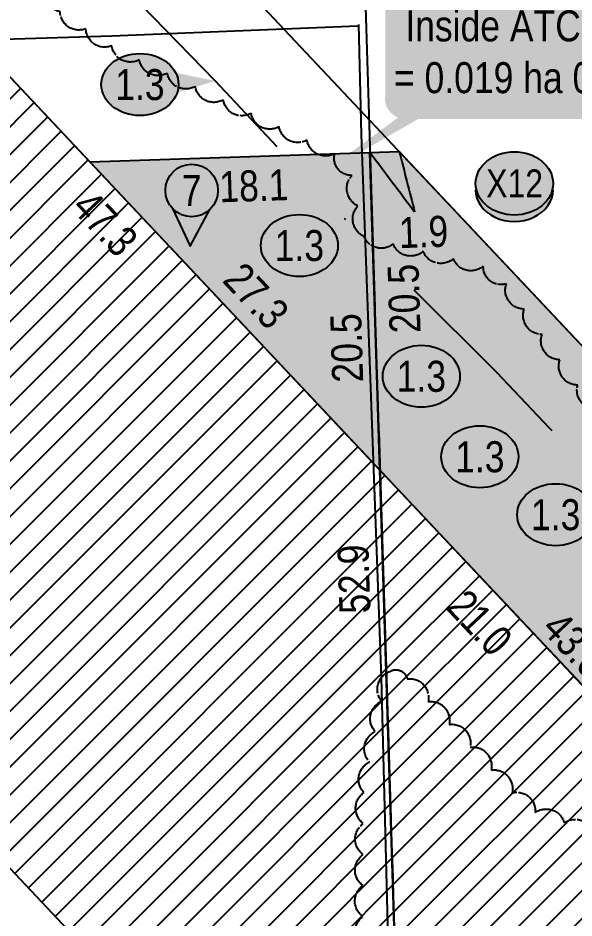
# Model space of a CAD drawing. Extents: x 634962 to 644935, y 5969185 to 5972988.
# Drawn here: x 643946.6 to 643982.5, y 5970389.1 to 5970447.2 of the extents above; entities that cross this region are included whole.
import ezdxf
from ezdxf.enums import TextEntityAlignment as Align

# ---------------------------------------------------------------- set-up
doc = ezdxf.new("R2010")
doc.units = 0
doc.header["$LTSCALE"] = 5
for name, pattern in [('0', [1, 1, 0]), ('DASHDOT', [25.4, 12.7, -6.35, 0, -6.35]), ('foc-QUARTERLINE', [33, 25, -3, 2, -3])]:
    doc.linetypes.add(name, pattern=pattern)
for name, color, linetype in [('AS-FENCE-DASH', 48, 'foc-FENCE-DASH'), ('AS-PIPE-UG-CLIENT HIGH PRESSURE', 240, 'DASHDOT'), ('C-RW', 13, 'Continuous'), ('CG-NOTES', 7, 'Continuous'), ('L-QSEC', 8, 'foc-QUARTERLINE'), ('P-CROSSINGS', 250, 'Continuous'), ('P-ELEVATION', 7, 'Continuous'), ('P-TEMP WITHIN RW-H_3', 254, 'Continuous'), ('P-TEMP WITHIN RW-H_4', 254, 'Continuous'), ('P-TEMP WITHIN-BLACK_3', 5, 'Continuous'), ('P-TEMP WITHIN-BLACK_4', 5, 'Continuous'), ('P-TEMP-ATCO PIPELINES-H_3', 71, 'Continuous'), ('P-TEMP-ATCO PIPELINES-H_4', 71, 'Continuous'), ('P-TEMP-ATCO PIPELINES-T_3', 104, 'Continuous'), ('P-TEMP-ATCO PIPELINES-T_4', 104, 'Continuous'), ('P-TEMP-ATCO PIPELINES_3', 104, 'Continuous'), ('P-TEMP-ATCO PIPELINES_4', 104, 'Continuous'), ('P-TEMP-BLOCKS', 250, 'Continuous'), ('T-BUSH', 110, '0')]:
    doc.layers.add(name, color=color, linetype=linetype)
doc.styles.add('1.8', font='ARIALN.TTF', dxfattribs={"height": 1.8})
doc.styles.add('80', font='ARIALN.TTF', dxfattribs={"height": 10})
doc.styles.add('80L', font='ARIALN.TTF', dxfattribs={"height": 10})
doc.styles.add('Crossing', font='ARIALN.TTF', dxfattribs={"height": 10})
doc.styles.add('foc-LtypeFont', font='ARIALN.TTF', dxfattribs={"height": 7.35})
doc.linetypes.add('foc-FENCE-DASH', pattern='A,0.5,-0.5,1,-0.5,1,-0.5,1,-0.5,1,-0.5,["X",foc-LtypeFont,S=0.2,R=0,X=-0.625,Y=-0.75],-0.5', length=7.5)
doc.dimstyles.new('Compass 1 000', dxfattribs={"dimtxt": 1.8, "dimasz": 2, "dimexe": 0.2, "dimexo": 0.0625, "dimgap": 0.5, "dimtad": 0, "dimtih": 1, "dimtoh": 1, "dimzin": 0, "dimdsep": 46, "dimtxsty": '1.8', "dimcen": 0.1, "dimse1": 1, "dimse2": 1, "dimclrd": 256, "dimclrt": 256, "dimaunit": 1, "dimadec": 4, "dimazin": 0, "dimtfac": 0.06, "dimtofl": 0, "dimtmove": 0, "dimatfit": 0, "dimfxl": 0.2, "dimtolj": 1, "dimtzin": 0, "dimlwd": -1, "dimarcsym": 0})
pattern_1 = [(45, (-1542.7681, 974.1387), (-0.89779543018, 0.89779543018), [])]

# ---------------------------------------------------------------- blocks, each defined once
blk = doc.blocks.new('*U603')
at = {"layer": 'P-ELEVATION'}
h = blk.add_hatch(color=111, dxfattribs=at)
h.dxf.hatch_style = 1
edge = h.paths.add_edge_path()
edge.add_ellipse((0, 0), major_axis=(-12.45, 0), ratio=0.803368, start_angle=0, end_angle=360)
at = {"layer": 'P-ELEVATION', "color": 7, "flags": 128}
blk.add_lwpolyline([(0, 0, 12.5, 0, 0), (24.31, 1.17, 0, 0, 0)], format="xyseb", dxfattribs=at)
at = {"layer": 'P-ELEVATION', "color": 7}
blk.add_ellipse((0, 0), major_axis=(-12.45, 0), ratio=0.803368, dxfattribs=at)
at = {"layer": 'P-ELEVATION', "style": '80'}
blk.add_attdef('ELEVATION', text='', height=10, dxfattribs=at).set_placement((0, 0), align=Align.MIDDLE_CENTER)
blk = doc.blocks.new('*U678')
at = {"layer": 'P-ELEVATION'}
h = blk.add_hatch(color=111, dxfattribs=at)
h.dxf.hatch_style = 1
edge = h.paths.add_edge_path()
edge.add_ellipse((0, 0), major_axis=(-12.45, 0), ratio=0.803368, start_angle=0, end_angle=360)
at = {"layer": 'P-ELEVATION', "color": 7, "flags": 128}
blk.add_lwpolyline([(0, 0, 12.5, 0, 0), (24.39, -1.76, 0, 0, 0)], format="xyseb", dxfattribs=at)
at = {"layer": 'P-ELEVATION', "color": 7}
blk.add_ellipse((0, 0), major_axis=(-12.45, 0), ratio=0.803368, dxfattribs=at)
at = {"layer": 'P-ELEVATION', "style": '80'}
blk.add_attdef('ELEVATION', text='', height=10, dxfattribs=at).set_placement((0, 0), align=Align.MIDDLE_CENTER)
blk = doc.blocks.new('*U605')
at = {"layer": 'P-ELEVATION'}
h = blk.add_hatch(color=111, dxfattribs=at)
h.dxf.hatch_style = 1
edge = h.paths.add_edge_path()
edge.add_ellipse((0, 0), major_axis=(-12.45, 0), ratio=0.803368, start_angle=0, end_angle=360)
at = {"layer": 'P-ELEVATION', "color": 7, "flags": 128}
blk.add_lwpolyline([(0, 0, 12.5, 0, 0), (22.52, 9.2, 0, 0, 0)], format="xyseb", dxfattribs=at)
at = {"layer": 'P-ELEVATION', "color": 7}
blk.add_ellipse((0, 0), major_axis=(-12.45, 0), ratio=0.803368, dxfattribs=at)
at = {"layer": 'P-ELEVATION', "style": '80'}
blk.add_attdef('ELEVATION', text='', height=10, dxfattribs=at).set_placement((0, 0), align=Align.MIDDLE_CENTER)
blk = doc.blocks.new('*U635')
at = {"layer": 'CG-NOTES', "color": 182}
blk.add_lwpolyline([(-6.14, -5.86), (-0.43, -17.99), (5.86, -6.14)], dxfattribs=at)
blk.add_circle((0, 0), 8.49, dxfattribs=at)
at = {"color": 182, "style": '80L'}
blk.add_attdef('#', text='', height=10, dxfattribs=at).set_placement((0, 0), align=Align.MIDDLE_CENTER)
blk = doc.blocks.new('*U676')
h = blk.add_hatch(color=255)
edge = h.paths.add_edge_path()
edge.add_line((-46.5, -28.5), (46.5, -28.5))
edge.add_arc((46.5, -22.5), 6, 270, 360)
edge.add_line((52.5, -22.5), (52.5, 21))
edge.add_arc((46.5, 21), 6, 0, 90)
edge.add_line((46.5, 27), (-46.5, 27))
edge.add_arc((-46.5, 21), 6, 90, 180)
edge.add_line((-52.5, 21), (-52.5, -22.5))
edge.add_arc((-46.5, -22.5), 6, 180, 270)
at = {"color": 8, "true_color": 0x787878, "flags": 128}
blk.add_lwpolyline([(-46.5, -28.5, 3, 3, 0), (46.5, -28.5, 3, 3, 0.414214), (52.5, -22.5, 3, 3, 0), (52.5, 21, 3, 0, 0.414214), (46.5, 27, 0, 0, 0), (-46.5, 27, 0, 0, 0.414214), (-52.5, 21, 0, 0, 0), (-52.5, -22.5, 0, 3, 0.414214)], format="xyseb", close=True, dxfattribs=at)
blk.add_lwpolyline([(-74.71, -49.04, 0, 10, 0), (0, 0, 5, 5, 0)], format="xyseb", dxfattribs=at)
at = {"color": 8, "true_color": 0x787878, "style": '80'}
blk.add_attdef('ENTER_TEXT_001', (-35.99, -5), '', height=10, dxfattribs=at)
blk = doc.blocks.new('xing2')
h = blk.add_hatch(color=50)
h.dxf.hatch_style = 1
edge = h.paths.add_edge_path()
edge.add_ellipse((0, 0), major_axis=(-12.5, 0), ratio=0.816297, start_angle=0, end_angle=360)
h = blk.add_hatch(color=250)
h.dxf.hatch_style = 1
edge = h.paths.add_edge_path()
edge.add_ellipse((0, -2.05), major_axis=(-12.5, 0), ratio=0.816297, start_angle=0, end_angle=180)
edge.add_line((12.5, -2.05), (12.5, 0))
edge.add_ellipse((0, 0), major_axis=(-12.5, 0), ratio=0.816297, start_angle=0, end_angle=180, ccw=False)
edge.add_line((-12.5, 0), (-12.5, -2.05))
at = {"color": 250}
blk.add_ellipse((0, 0), major_axis=(-12.5, 0), ratio=0.816297, dxfattribs=at)
blk.add_ellipse((0, -2.05), major_axis=(-12.5, 0), ratio=0.816297, start_param=0, end_param=3.141593, dxfattribs=at)
at = {"color": 250, "style": 'Crossing'}
blk.add_attdef('CROSSING', text='', height=9, dxfattribs=at).set_placement((0.09, 0.02), align=Align.MIDDLE_CENTER)
at = {"color": 250, "style": 'Crossing', "flags": 1}
for tag, p in [('OWNER', (0.09, -12.49)), ('DESCRIPTION', (0.09, -25.77)), ('LOCATION', (0.09, -39.3)), ('DWG_REF', (0.09, -52.84))]:
    blk.add_attdef(tag, text='', height=9, dxfattribs=at).set_placement(p, align=Align.MIDDLE_CENTER)

msp = doc.modelspace()

# ---------------------------------------------------------------- hatches: boundary and pattern name
at = {"layer": 'P-TEMP WITHIN RW-H_3'}
h = msp.add_hatch(color=256, dxfattribs=at)
h.dxf.hatch_style = 1
h.paths.add_polyline_path([(644000.494, 5970407.497), (644018.65, 5970424.571), (644028.913, 5970413.638), (643999.849, 5970386.304), (643969.979, 5970418.044), (643969.335, 5970438.54), (643971.22, 5970438.603)])
at = {"layer": 'P-TEMP WITHIN RW-H_4'}
h = msp.add_hatch(color=256, dxfattribs=at)
h.dxf.hatch_style = 1
h.paths.add_polyline_path([(643969.335, 5970438.54), (643969.979, 5970418.044), (643951.256, 5970437.938)])
at = {"layer": 'P-TEMP-ATCO PIPELINES-H_3'}
h = msp.add_hatch(dxfattribs=at)
h.set_pattern_fill('ANSI31', color=256, scale=0.399897)
h.set_pattern_definition(pattern_1)
h.paths.add_polyline_path([(644044.611, 5970396.892), (644053.527, 5970387.381), (643973.31, 5970311.935), (643969.979, 5970418.044), (643984.395, 5970402.726), (643983.339, 5970372.423), (643999.893, 5970354.833)])
at = {"layer": 'P-TEMP-ATCO PIPELINES-H_4'}
h = msp.add_hatch(dxfattribs=at)
h.set_pattern_fill('ANSI31', color=256, scale=0.399897)
h.set_pattern_definition(pattern_1)
h.paths.add_polyline_path([(643937.564, 5970452.487), (643969.979, 5970418.044), (643971.637, 5970365.225), (643890.974, 5970450.936)])

# ---------------------------------------------------------------- linework, layer by layer
at = {"layer": 'AS-FENCE-DASH', "ltscale": 0.2, "flags": 128}
for points in [[(643839.694, 5970442.646), (643867.754, 5970443.738), (643898.505, 5970444.533), (643927.791, 5970445.451), (643933.759, 5970445.469), (643952.676, 5970446.069), (643968.549, 5970446.7)], [(643972.927, 5970303.694), (643972.511, 5970316.999), (643972.913, 5970305.749), (643971.887, 5970342.86), (643970.949, 5970371.656), (643970.509, 5970387.908), (643970.077, 5970404.669), (643968.784, 5970439.699), (643968.612, 5970446.785)]]:
    msp.add_lwpolyline(points, dxfattribs=at)
at = {"layer": 'AS-PIPE-UG-CLIENT HIGH PRESSURE', "ltscale": 0.2, "flags": 128}
msp.add_lwpolyline([(644301.708, 5970489.602), (644290.992, 5970492.089), (644281.027, 5970494.399), (644269.236, 5970497.131), (644258.046, 5970499.758), (644246.567, 5970502.419), (644236, 5970504.791), (644221.408, 5970508.361), (644207.884, 5970511.537), (644193.323, 5970514.882), (644177.335, 5970518.443), (644161.215, 5970522.043), (644149.498, 5970524.612), (644144.978, 5970525.639), (644141.459, 5970526.541), (644138.638, 5970527.115), (644137.259, 5970527.338), (644136.572, 5970526.986), (644135.582, 5970526.353), (644134.689, 5970525.55), (644132.384, 5970523.379), (644128.142, 5970519.1), (644122.906, 5970514.036), (644117.667, 5970509.009), (644112.355, 5970503.865), (644111.255, 5970502.813), (644107.87, 5970499.427), (644103.276, 5970495.087), (644098.422, 5970490.546), (644080.878, 5970474.016), (644071.09, 5970465.044), (644054.536, 5970450.078), (644044.502, 5970440.624), (644036.924, 5970433.058), (644028.817, 5970425.754), (644022.724, 5970420.032), (644018.55, 5970416.112), (644014.578, 5970412.508), (644010.209, 5970408.171), (644006.765, 5970405.034), (644004.619, 5970403.396), (644003.548, 5970402.733), (644002.357, 5970402.129), (644001.231, 5970401.678), (644000.492, 5970401.484), (643999.9, 5970401.556), (643999.152, 5970401.73), (643998.451, 5970402.001), (643997.936, 5970402.461), (643996.737, 5970403.73), (643995.459, 5970405.595), (643991.926, 5970409.305), (643986.181, 5970415.401), (643980.927, 5970420.742), (643977.511, 5970424.33), (643969.658, 5970432.178), (643959.348, 5970443.151), (643950.437, 5970452.287), (643949.414, 5970453.311), (643947.233, 5970454.651), (643944.998, 5970455.318), (643934.486, 5970458.698), (643926.256, 5970461.193), (643914.474, 5970464.842), (643907.001, 5970466.965), (643895.695, 5970470.389), (643887.285, 5970472.904), (643877.033, 5970476.05), (643868.621, 5970478.731), (643861.496, 5970480.863)], dxfattribs=at)
at = {"layer": 'C-RW', "flags": 128}
msp.add_lwpolyline([(643826.987, 5970494.565), (643944.283, 5970459.281), (643948.254, 5970463.007), (644000.494, 5970407.497), (644018.65, 5970424.571), (644028.913, 5970413.638), (643999.849, 5970386.304), (643932.842, 5970457.504), (643823.206, 5970490.484)], dxfattribs=at)
at = {"layer": 'L-QSEC', "ltscale": 0.2}
msp.add_line((643968.865, 5970453.529), (643973.569, 5970303.694), dxfattribs=at)
at = {"layer": 'P-TEMP WITHIN-BLACK_3'}
msp.add_lwpolyline([(644000.494, 5970407.497), (644018.65, 5970424.571), (644028.913, 5970413.638), (643999.849, 5970386.304), (643969.979, 5970418.044), (643969.335, 5970438.54), (643971.22, 5970438.603)], close=True, dxfattribs=at)
at = {"layer": 'P-TEMP WITHIN-BLACK_4'}
msp.add_lwpolyline([(643969.335, 5970438.54), (643969.979, 5970418.044), (643951.256, 5970437.938)], close=True, dxfattribs=at)
at = {"layer": 'P-TEMP-ATCO PIPELINES_3', "flags": 128}
msp.add_lwpolyline([(644044.611, 5970396.892), (644053.527, 5970387.381), (643973.31, 5970311.935), (643969.979, 5970418.044), (643984.395, 5970402.726), (643983.339, 5970372.423), (643999.893, 5970354.833), (644044.611, 5970396.892)], close=True, dxfattribs=at)
at = {"layer": 'P-TEMP-ATCO PIPELINES_4', "flags": 128}
msp.add_lwpolyline([(643937.564, 5970452.487), (643969.979, 5970418.044), (643971.637, 5970365.225), (643890.974, 5970450.936)], close=True, dxfattribs=at)
at = {"layer": 'T-BUSH', "flags": 128}
msp.add_lwpolyline([(643972.708, 5970303.694, -0.417337), (643972.987, 5970305.406, -0.520567), (643972.912, 5970307.404, -0.520567), (643972.82, 5970309.401, -0.520567), (643972.728, 5970311.399, -0.520567), (643972.636, 5970313.396, -0.520567), (643972.544, 5970315.393, -0.520567), (643972.449, 5970317.391, -0.520567), (643972.341, 5970319.387, -0.520567), (643972.232, 5970321.384, -0.520567), (643972.124, 5970323.38, -0.520567), (643972.016, 5970325.377, -0.520567), (643971.908, 5970327.373, -0.520567), (643971.799, 5970329.37, -0.520567), (643971.691, 5970331.367, -0.520567), (643971.583, 5970333.363, -0.520567), (643971.475, 5970335.36, -0.520567), (643971.366, 5970337.356, -0.520567), (643971.258, 5970339.353, -0.520567), (643971.15, 5970341.349, -0.520567), (643971.058, 5970343.346, -0.520567), (643971.024, 5970345.346, -0.520567), (643970.99, 5970347.345, -0.520567), (643970.955, 5970349.344, -0.520567), (643970.921, 5970351.343, -0.520567), (643970.886, 5970353.342, -0.520567), (643970.852, 5970355.342, -0.520567), (643970.817, 5970357.341, -0.520567), (643970.783, 5970359.34, -0.520567), (643970.748, 5970361.339, -0.520567), (643970.714, 5970363.338, -0.520567), (643970.679, 5970365.338, -0.520567), (643970.645, 5970367.337, -0.520567), (643970.611, 5970369.336, -0.520567), (643970.576, 5970371.335, -0.520567), (643970.401, 5970373.326, -0.520567), (643970.19, 5970375.314, -0.520567), (643969.979, 5970377.302, -0.520567), (643969.768, 5970379.291, -0.520567), (643969.556, 5970381.279, -0.520567), (643969.345, 5970383.267, -0.520567), (643969.134, 5970385.255, -0.520567), (643968.922, 5970387.244, -0.520567), (643968.875, 5970389.24, -0.520567), (643968.885, 5970391.24, -0.520567), (643968.895, 5970393.239, -0.520567), (643968.905, 5970395.239, -0.520567), (643968.952, 5970397.235, -0.520567), (643969.314, 5970399.201, -0.520567), (643969.675, 5970401.168, -0.520567), (643970.091, 5970403.122, -0.520567), (643970.621, 5970405.05, -0.520567), (643971.735, 5970404.572, -0.520567), (643973.09, 5970403.102, -0.520567), (643974.446, 5970401.631, -0.520567), (643975.801, 5970400.161, -0.520567), (643977.156, 5970398.691, -0.520567), (643978.511, 5970397.221, -0.520567), (643979.997, 5970395.949, -0.520567), (643981.882, 5970395.283, -0.520567), (643983.768, 5970394.617, -0.520567), (643985.653, 5970393.951, -0.520567), (643987.198, 5970392.743, -0.520567), (643988.617, 5970391.335, -0.520567), (643990.036, 5970389.926, -0.520567), (643991.455, 5970388.517, -0.520567), (643992.874, 5970387.109, -0.520567), (643994.571, 5970386.075, -0.520567), (643996.334, 5970385.132, -0.520567), (643998.096, 5970384.188, -0.520567), (643999.859, 5970383.244, -0.520567), (644001.622, 5970382.301, -0.520567), (644003.47, 5970382.343, -0.520567), (644005.368, 5970382.971, -0.520567), (644007.266, 5970383.6, -0.520567), (644009.164, 5970384.228, -0.520567), (644011.062, 5970384.857, -0.520567), (644012.864, 5970385.694, -0.520567), (644014.576, 5970386.728, -0.520567), (644016.287, 5970387.762, -0.520567), (644017.999, 5970388.795, -0.520567), (644019.711, 5970389.829, -0.520567), (644021.422, 5970390.863, -0.520567), (644023.161, 5970391.849, -0.520567), (644024.905, 5970392.828, -0.520567), (644026.648, 5970393.806, -0.520567), (644028.392, 5970394.785, -0.520567), (644030.136, 5970395.764, -0.520567), (644031.579, 5970397.084, -0.520567), (644032.775, 5970398.687, -0.520567), (644033.97, 5970400.289, -0.520567), (644035.166, 5970401.892, -0.520567), (644035.386, 5970403.563, -0.520567), (644034.424, 5970405.315, -0.520567), (644033.462, 5970407.068, -0.520567), (644032.499, 5970408.821, -0.520567), (644031.197, 5970410.317, -0.520567), (644029.778, 5970411.725, -0.520567), (644028.359, 5970413.134, -0.520567), (644026.939, 5970414.543, -0.520567), (644025.52, 5970415.951, -0.520567), (644023.813, 5970416.727, -0.520567), (644021.819, 5970416.875, -0.520567), (644019.825, 5970417.023, -0.520567), (644017.831, 5970417.171, -0.520567), (644015.837, 5970417.318, -0.520567), (644013.875, 5970417.18, -0.520567), (644011.965, 5970416.588, -0.520567), (644010.055, 5970415.997, -0.520567), (644008.145, 5970415.406, -0.520567), (644006.235, 5970414.815, -0.520567), (644004.303, 5970414.575, -0.520567), (644002.334, 5970414.924, -0.520567), (644000.365, 5970415.272, -0.520567), (643998.396, 5970415.62, -0.520567), (643996.427, 5970415.969, -0.520567), (643994.458, 5970416.317, -0.520567), (643992.56, 5970416.855, -0.520567), (643990.843, 5970417.879, -0.520567), (643989.125, 5970418.904, -0.520567), (643987.408, 5970419.928, -0.520567), (643985.691, 5970420.952, -0.520567), (643983.974, 5970421.977, -0.520567), (643982.743, 5970423.526, -0.520567), (643981.592, 5970425.161, -0.520567), (643980.441, 5970426.796, -0.520567), (643979.29, 5970428.431, -0.520567), (643978.139, 5970430.066, -0.520567), (643976.65, 5970431.206, -0.520567), (643974.708, 5970431.681, -0.520567), (643972.766, 5970432.156, -0.520567), (643970.824, 5970432.632, -0.520567), (643968.945, 5970433.134, -0.520567), (643968.561, 5970435.097, -0.520567), (643968.177, 5970437.059, -0.520567), (643967.071, 5970438.463, -0.520567), (643965.269, 5970439.331, -0.520567), (643963.468, 5970440.199, -0.520567), (643961.665, 5970441.062, -0.520567), (643959.861, 5970441.925, -0.520567), (643958.057, 5970442.788, -0.520567), (643956.254, 5970443.651, -0.520567), (643954.45, 5970444.514, -0.520567), (643952.667, 5970445.413, -0.520567), (643951, 5970446.518, -0.520567), (643949.334, 5970447.623, -0.520567), (643948.618, 5970449.296, -0.520567), (643949.669, 5970450.496, -0.520567), (643951.555, 5970451.16, -0.520567), (643953.441, 5970451.823, -0.520567), (643955.327, 5970452.487, -0.520567), (643957.098, 5970453.392, -0.520567), (643958.803, 5970454.437, -0.520567), (643960.508, 5970455.481, -0.520567), (643962.213, 5970456.525, -0.520567), (643963.411, 5970458.034, -0.520567), (643964.3, 5970459.825, -0.520567), (643965.189, 5970461.616, -0.520567), (643965.929, 5970463.431, -0.520567), (643965.658, 5970465.412, -0.520567), (643965.387, 5970467.393, -0.520567), (643965.116, 5970469.375, -0.520567), (643964.565, 5970471.264, -0.520567), (643963.611, 5970473.021, -0.520567), (643962.658, 5970474.779, -0.520567), (643961.704, 5970476.536, -0.520567), (643960.751, 5970478.294, -0.520567), (643959.797, 5970480.051, -0.520567), (643958.843, 5970481.808, -0.520567), (643957.89, 5970483.566, -0.520567), (643956.936, 5970485.323, -0.520567), (643955.953, 5970487.065, -0.520567), (643954.97, 5970488.806, -0.520567), (643953.988, 5970490.547, -0.520567), (643953.005, 5970492.288, -0.520567), (643952.022, 5970494.03, -0.520567), (643951.039, 5970495.771, -0.520567), (643950.057, 5970497.512, -0.520567), (643949.074, 5970499.254, -0.520567), (643948.091, 5970500.995, -0.520567), (643947.041, 5970502.696, -0.520567), (643945.965, 5970504.381, -0.520567), (643944.89, 5970506.067, -0.520567), (643943.814, 5970507.752, -0.520567), (643942.739, 5970509.438, -0.520567), (643941.663, 5970511.124, -0.520567), (643940.587, 5970512.809, -0.520567), (643939.31, 5970514.345, -0.520567), (643938.01, 5970515.864, -0.520567), (643936.71, 5970517.383, -0.520567), (643935.41, 5970518.903, -0.520567), (643934.11, 5970520.422, -0.520567), (643932.811, 5970521.941, -0.520567), (643931.511, 5970523.461, -0.520567), (643930.211, 5970524.98, -0.520567), (643928.911, 5970526.499, -0.520567), (643927.611, 5970528.019, -0.186484), (643926.764, 5970528.255)], format="xyb", dxfattribs=at)

# ---------------------------------------------------------------- block references
at = {"layer": 'CG-NOTES', "xscale": 0.1999487360000004, "yscale": 0.1999487360000004, "zscale": 0.1999487360000004}
msp.add_blockref('*U635', (643957.828, 5970436.084), dxfattribs=at).add_auto_attribs({'#': '7'})
at = {"layer": 'P-CROSSINGS', "color": 5, "xscale": 0.2000000000000004, "yscale": 0.2000000000000004, "zscale": 0.2000000000000004}
msp.add_blockref('xing2', (643978.651, 5970436.535), dxfattribs=at).add_auto_attribs({'CROSSING': 'X12'})
at = {"layer": 'P-ELEVATION', "color": 255, "xscale": 0.1999418083815331, "yscale": 0.1999418083815331, "zscale": 0.1999418083815331}
for name, p in [('*U603', (643954.488, 5970442.916)), ('*U678', (643964.781, 5970432.531)), ('*U603', (643972.651, 5970424.095)), ('*U605', (643976.424, 5970418.903)), ('*U603', (643981.321, 5970415.166))]:
    msp.add_blockref(name, p, dxfattribs=at).add_auto_attribs({'ELEVATION': '1.3'})
at = {"layer": 'P-TEMP-BLOCKS', "color": 3}
ref = msp.add_blockref('*U676', (643980.814, 5970446.698), dxfattribs=dict(at, xscale=0.1999487360000002, yscale=0.1999487360000002, zscale=0.1999487360000002))
ref.add_attrib('ENTER_TEXT_001', 'Workspace', (643975.12, 5970449.069), dxfattribs={"layer": '0', "color": 8, "true_color": 0x787878, "height": 1.9995, "style": '80'})
ref.add_attrib('ENTER_TEXT_002', 'Inside ATCO R/W', (643971.614, 5970445.701), dxfattribs={"layer": '0', "color": 8, "true_color": 0x787878, "height": 1.99949, "style": '80'})
ref.add_attrib('ENTER_TEXT_003', '= 0.019 ha 0.05 Ac.', (643970.882, 5970442.361), dxfattribs={"layer": '0', "color": 8, "true_color": 0x787878, "height": 1.99949, "style": '80'})

# ---------------------------------------------------------------- texts
at = {"layer": 'P-TEMP-ATCO PIPELINES-T_3', "style": '80L'}
for s, rotation, p in [('1.9', 1.9071, (643972.79, 5970433.411)), ('20.5', 91.798, (643971.532, 5970429.109)), ('21.0', 313.2624, (643976.424, 5970408.196)), ('43.6', 313.2624, (643982.569, 5970406.797))]:
    msp.add_text(s, height=1.9995, rotation=rotation, dxfattribs=at).set_placement(p, align=Align.MIDDLE)
at = {"layer": 'P-TEMP-ATCO PIPELINES-T_4', "style": '80L'}
for s, rotation, p in [('18.1', 1.9071, (643961.841, 5970436.39)), ('47.3', 313.2624, (643952.248, 5970433.967)), ('27.3', 313.2624, (643962.001, 5970429.293)), ('20.5', 91.798, (643967.831, 5970425.922)), ('52.9', 91.798, (643968.299, 5970411.01))]:
    msp.add_text(s, height=1.9995, rotation=rotation, dxfattribs=at).set_placement(p, align=Align.MIDDLE)

# ---------------------------------------------------------------- leaders
at = {"layer": 'P-TEMP-ATCO PIPELINES-T_3', "color": 6, "path_type": 1}
for points in [[(643969.335, 5970438.54), (643972.217, 5970434.698)], [(643971.22, 5970438.603), (643972.217, 5970434.698)]]:
    msp.add_leader(points, dimstyle='Compass 1 000', override={"dimgap": 0.5, "dimtad": 0}, dxfattribs=at)

doc.saveas('drawing.dxf')
